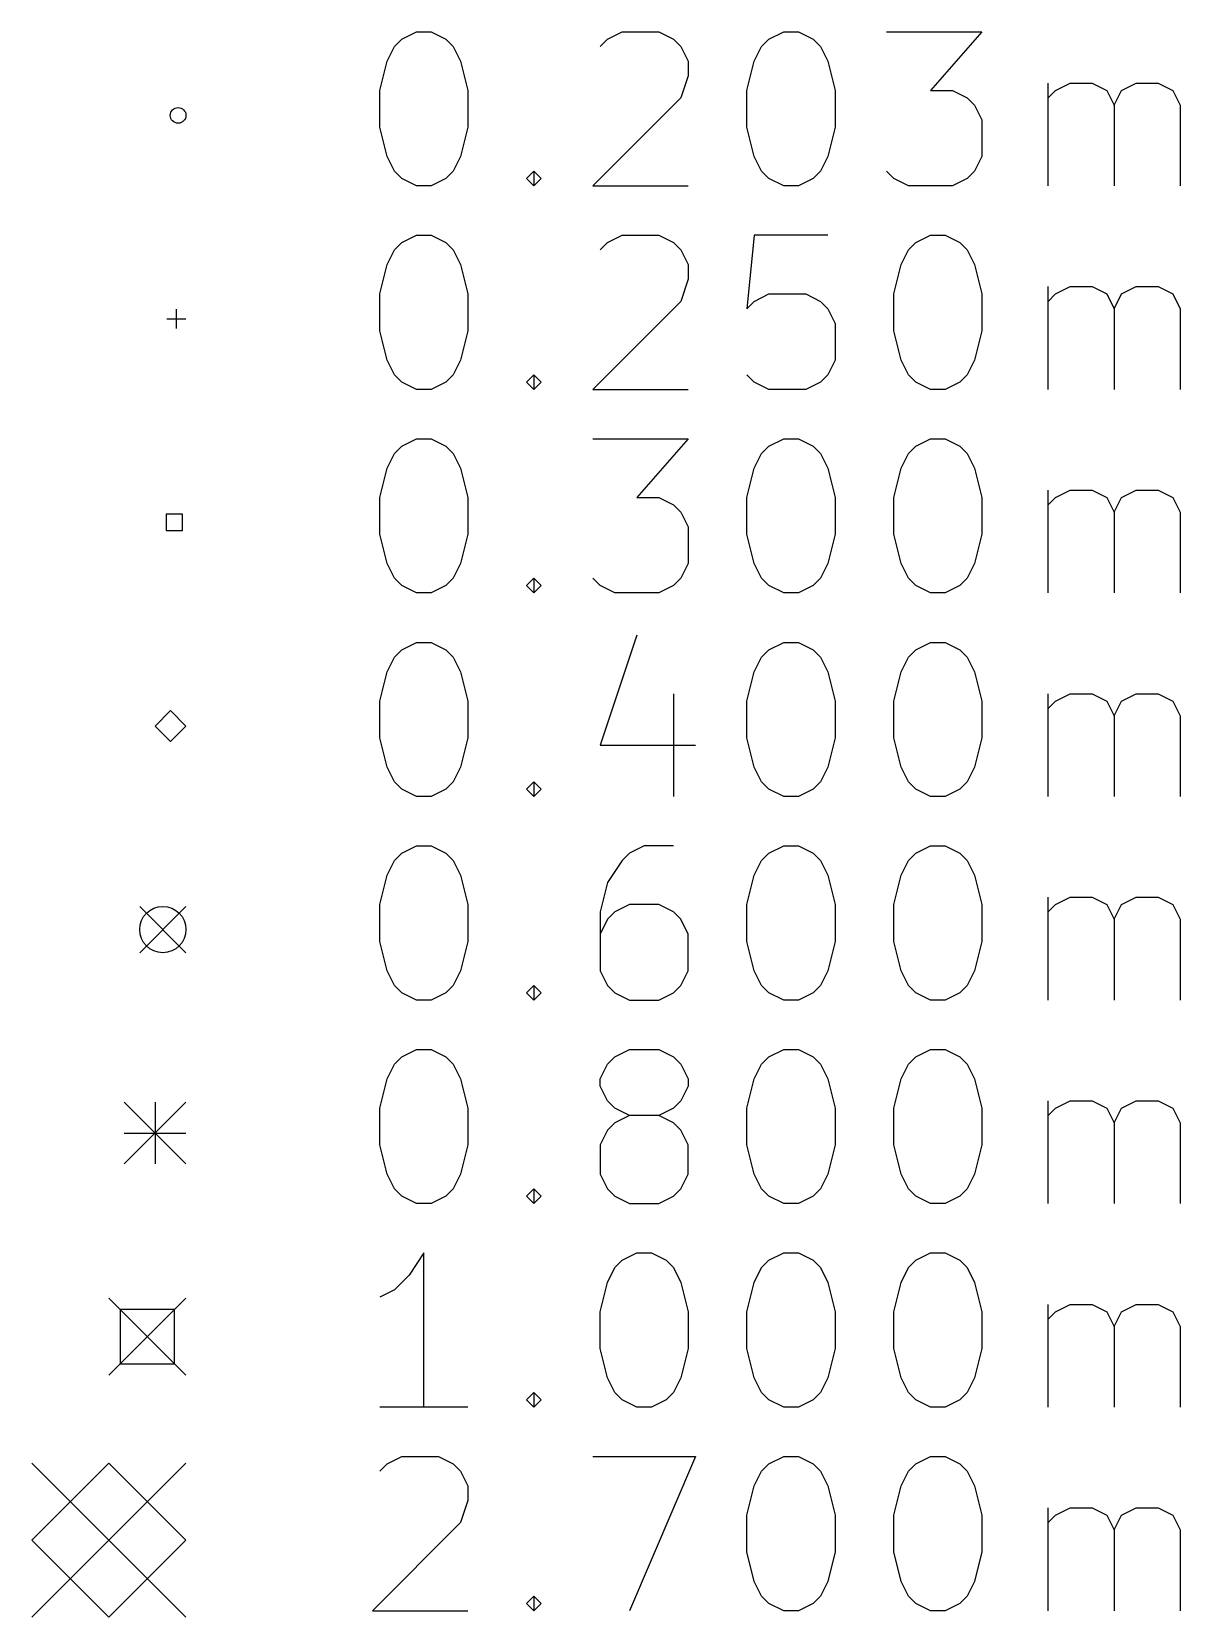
# Model space of a CAD drawing. Extents: x -2.1 to 64.5, y -89.3 to 0.
# Drawn here: x -2.06 to 12.84, y -88.58 to -68.01 of the extents above; entities that cross this region are included whole.
import ezdxf

# ---------------------------------------------------------------- set-up
doc = ezdxf.new("R2010")
doc.units = 0
doc.layers.add('BLACK', color=7, linetype='CONTINUOUS')

msp = doc.modelspace()

# ---------------------------------------------------------------- linework, layer by layer
at = {"layer": 'BLACK', "linetype": 'CONTINUOUS'}
for p, q in [((2.74246, -68.1059), (2.93293, -68.0106)), ((2.93293, -68.0106), (3.12341, -68.0106)), ((3.12341, -68.0106), (3.31389, -68.1059)), ((5.40912, -68.1059), (5.5996, -68.0106)), ((5.5996, -68.0106), (6.07579, -68.0106)), ((6.07579, -68.0106), (6.26627, -68.1059)), ((7.50436, -68.1059), (7.69484, -68.0106)), ((7.69484, -68.0106), (7.88532, -68.0106)), ((7.88532, -68.0106), (8.07579, -68.1059)), ((9.02817, -68.0106), (10.2663, -68.0106)), ((10.2663, -68.0106), (9.5996, -68.7725)), ((2.55198, -68.3916), (2.64722, -68.2011)), ((2.64722, -68.2011), (2.74246, -68.1059)), ((3.31389, -68.1059), (3.40912, -68.2011)), ((3.40912, -68.2011), (3.50436, -68.3916)), ((5.31389, -68.2011), (5.40912, -68.1059)), ((6.26627, -68.1059), (6.36151, -68.2011)), ((6.36151, -68.2011), (6.45674, -68.3916)), ((7.31389, -68.3916), (7.40912, -68.2011)), ((7.40912, -68.2011), (7.50436, -68.1059)), ((8.07579, -68.1059), (8.17103, -68.2011)), ((8.17103, -68.2011), (8.26627, -68.3916)), ((2.45674, -68.7725), (2.55198, -68.3916)), ((3.50436, -68.3916), (3.5996, -68.7725)), ((6.45674, -68.3916), (6.45674, -68.582)), ((7.21865, -68.7725), (7.31389, -68.3916)), ((8.26627, -68.3916), (8.36151, -68.7725)), ((6.45674, -68.582), (6.36151, -68.8678)), ((11.1234, -70.0106), (11.1234, -68.6773)), ((11.2186, -68.7725), (11.4091, -68.6773)), ((11.4091, -68.6773), (11.6948, -68.6773)), ((11.6948, -68.6773), (11.8853, -68.7725)), ((12.0758, -68.7725), (12.2663, -68.6773)), ((12.2663, -68.6773), (12.552, -68.6773)), ((12.552, -68.6773), (12.7425, -68.7725)), ((2.45674, -69.2487), (2.45674, -68.7725)), ((3.5996, -68.7725), (3.5996, -69.2487)), ((6.36151, -68.8678), (5.21865, -70.0106)), ((7.21865, -69.2487), (7.21865, -68.7725)), ((8.36151, -68.7725), (8.36151, -69.2487)), ((9.5996, -68.7725), (9.88532, -68.7725)), ((9.88532, -68.7725), (10.0758, -68.8678)), ((10.0758, -68.8678), (10.171, -68.963)), ((11.1234, -68.8678), (11.2186, -68.7725)), ((11.8853, -68.7725), (11.9806, -68.963)), ((11.9806, -68.963), (12.0758, -68.7725)), ((12.7425, -68.7725), (12.8377, -68.963)), ((10.171, -68.963), (10.2663, -69.1535)), ((11.9806, -68.963), (11.9806, -70.0106)), ((12.8377, -68.963), (12.8377, -70.0106)), ((2.55198, -69.6297), (2.45674, -69.2487)), ((3.5996, -69.2487), (3.50436, -69.6297)), ((7.31389, -69.6297), (7.21865, -69.2487)), ((8.36151, -69.2487), (8.26627, -69.6297)), ((10.2663, -69.1535), (10.2663, -69.6297)), ((2.64722, -69.8201), (2.55198, -69.6297)), ((3.50436, -69.6297), (3.40912, -69.8201)), ((7.40912, -69.8201), (7.31389, -69.6297)), ((8.26627, -69.6297), (8.17103, -69.8201)), ((10.2663, -69.6297), (10.171, -69.8201)), ((2.74246, -69.9154), (2.64722, -69.8201)), ((2.93293, -70.0106), (2.74246, -69.9154)), ((3.31389, -69.9154), (3.12341, -70.0106)), ((3.40912, -69.8201), (3.31389, -69.9154)), ((4.36151, -69.9154), (4.45674, -69.8201)), ((4.45674, -70.0106), (4.36151, -69.9154)), ((4.45674, -69.8201), (4.55198, -69.9154)), ((4.45674, -69.8201), (4.45674, -70.0106)), ((4.55198, -69.9154), (4.45674, -70.0106)), ((7.50436, -69.9154), (7.40912, -69.8201)), ((7.69484, -70.0106), (7.50436, -69.9154)), ((8.07579, -69.9154), (7.88532, -70.0106)), ((8.17103, -69.8201), (8.07579, -69.9154)), ((9.12341, -69.9154), (9.02817, -69.8201)), ((9.31389, -70.0106), (9.12341, -69.9154)), ((10.0758, -69.9154), (9.88532, -70.0106)), ((10.171, -69.8201), (10.0758, -69.9154)), ((3.12341, -70.0106), (2.93293, -70.0106)), ((5.21865, -70.0106), (6.45674, -70.0106)), ((7.88532, -70.0106), (7.69484, -70.0106)), ((9.88532, -70.0106), (9.31389, -70.0106)), ((2.74246, -70.7459), (2.93293, -70.6506)), ((2.93293, -70.6506), (3.12341, -70.6506)), ((3.12341, -70.6506), (3.31389, -70.7459)), ((5.40912, -70.7459), (5.5996, -70.6506)), ((5.5996, -70.6506), (6.07579, -70.6506)), ((6.07579, -70.6506), (6.26627, -70.7459)), ((7.31389, -70.6506), (7.21865, -71.603)), ((8.26627, -70.6506), (7.31389, -70.6506)), ((9.40912, -70.7459), (9.5996, -70.6506)), ((9.5996, -70.6506), (9.79008, -70.6506)), ((9.79008, -70.6506), (9.98055, -70.7459)), ((2.55198, -71.0316), (2.64722, -70.8411)), ((2.64722, -70.8411), (2.74246, -70.7459)), ((3.31389, -70.7459), (3.40912, -70.8411)), ((3.40912, -70.8411), (3.50436, -71.0316)), ((5.31389, -70.8411), (5.40912, -70.7459)), ((6.26627, -70.7459), (6.36151, -70.8411)), ((6.36151, -70.8411), (6.45674, -71.0316)), ((9.21865, -71.0316), (9.31389, -70.8411)), ((9.31389, -70.8411), (9.40912, -70.7459)), ((9.98055, -70.7459), (10.0758, -70.8411)), ((10.0758, -70.8411), (10.171, -71.0316)), ((2.45674, -71.4125), (2.55198, -71.0316)), ((3.50436, -71.0316), (3.5996, -71.4125)), ((6.45674, -71.0316), (6.45674, -71.222)), ((9.12341, -71.4125), (9.21865, -71.0316)), ((10.171, -71.0316), (10.2663, -71.4125)), ((6.45674, -71.222), (6.36151, -71.5078)), ((11.1234, -72.6506), (11.1234, -71.3173)), ((11.2186, -71.4125), (11.4091, -71.3173)), ((11.4091, -71.3173), (11.6948, -71.3173)), ((11.6948, -71.3173), (11.8853, -71.4125)), ((12.0758, -71.4125), (12.2663, -71.3173)), ((12.2663, -71.3173), (12.552, -71.3173)), ((12.552, -71.3173), (12.7425, -71.4125)), ((2.45674, -71.8887), (2.45674, -71.4125)), ((3.5996, -71.4125), (3.5996, -71.8887)), ((6.36151, -71.5078), (5.21865, -72.6506)), ((7.21865, -71.603), (7.31389, -71.5078)), ((7.31389, -71.5078), (7.50436, -71.4125)), ((7.50436, -71.4125), (7.98055, -71.4125)), ((7.98055, -71.4125), (8.17103, -71.5078)), ((8.17103, -71.5078), (8.26627, -71.603)), ((9.12341, -71.8887), (9.12341, -71.4125)), ((10.2663, -71.4125), (10.2663, -71.8887)), ((11.1234, -71.5078), (11.2186, -71.4125)), ((11.8853, -71.4125), (11.9806, -71.603)), ((11.9806, -71.603), (12.0758, -71.4125)), ((12.7425, -71.4125), (12.8377, -71.603)), ((-0.30579, -71.7358), (-0.05579, -71.7358)), ((-0.18079, -71.6108), (-0.18079, -71.8608)), ((8.26627, -71.603), (8.36151, -71.7935)), ((11.9806, -71.603), (11.9806, -72.6506)), ((12.8377, -71.603), (12.8377, -72.6506)), ((2.55198, -72.2697), (2.45674, -71.8887)), ((3.5996, -71.8887), (3.50436, -72.2697)), ((8.36151, -71.7935), (8.36151, -72.2697)), ((9.21865, -72.2697), (9.12341, -71.8887)), ((10.2663, -71.8887), (10.171, -72.2697)), ((2.64722, -72.4601), (2.55198, -72.2697)), ((3.50436, -72.2697), (3.40912, -72.4601)), ((8.36151, -72.2697), (8.26627, -72.4601)), ((9.31389, -72.4601), (9.21865, -72.2697)), ((10.171, -72.2697), (10.0758, -72.4601)), ((2.74246, -72.5554), (2.64722, -72.4601)), ((2.93293, -72.6506), (2.74246, -72.5554)), ((3.31389, -72.5554), (3.12341, -72.6506)), ((3.40912, -72.4601), (3.31389, -72.5554)), ((4.36151, -72.5554), (4.45674, -72.4601)), ((4.45674, -72.6506), (4.36151, -72.5554)), ((4.45674, -72.4601), (4.55198, -72.5554)), ((4.45674, -72.4601), (4.45674, -72.6506)), ((4.55198, -72.5554), (4.45674, -72.6506)), ((7.31389, -72.5554), (7.21865, -72.4601)), ((7.50436, -72.6506), (7.31389, -72.5554)), ((8.17103, -72.5554), (7.98055, -72.6506)), ((8.26627, -72.4601), (8.17103, -72.5554)), ((9.40912, -72.5554), (9.31389, -72.4601)), ((9.5996, -72.6506), (9.40912, -72.5554)), ((9.98055, -72.5554), (9.79008, -72.6506)), ((10.0758, -72.4601), (9.98055, -72.5554)), ((3.12341, -72.6506), (2.93293, -72.6506)), ((5.21865, -72.6506), (6.45674, -72.6506)), ((7.98055, -72.6506), (7.50436, -72.6506)), ((9.79008, -72.6506), (9.5996, -72.6506)), ((2.64722, -73.4811), (2.74246, -73.3859)), ((2.74246, -73.3859), (2.93293, -73.2906)), ((2.93293, -73.2906), (3.12341, -73.2906)), ((3.12341, -73.2906), (3.31389, -73.3859)), ((3.31389, -73.3859), (3.40912, -73.4811)), ((5.21865, -73.2906), (6.45674, -73.2906)), ((6.45674, -73.2906), (5.79008, -74.0525)), ((7.40912, -73.4811), (7.50436, -73.3859)), ((7.50436, -73.3859), (7.69484, -73.2906)), ((7.69484, -73.2906), (7.88532, -73.2906)), ((7.88532, -73.2906), (8.07579, -73.3859)), ((8.07579, -73.3859), (8.17103, -73.4811)), ((9.31389, -73.4811), (9.40912, -73.3859)), ((9.40912, -73.3859), (9.5996, -73.2906)), ((9.5996, -73.2906), (9.79008, -73.2906)), ((9.79008, -73.2906), (9.98055, -73.3859)), ((9.98055, -73.3859), (10.0758, -73.4811)), ((2.55198, -73.6716), (2.64722, -73.4811)), ((3.40912, -73.4811), (3.50436, -73.6716)), ((7.31389, -73.6716), (7.40912, -73.4811)), ((8.17103, -73.4811), (8.26627, -73.6716)), ((9.21865, -73.6716), (9.31389, -73.4811)), ((10.0758, -73.4811), (10.171, -73.6716)), ((2.45674, -74.0525), (2.55198, -73.6716)), ((3.50436, -73.6716), (3.5996, -74.0525)), ((7.21865, -74.0525), (7.31389, -73.6716)), ((8.26627, -73.6716), (8.36151, -74.0525)), ((9.12341, -74.0525), (9.21865, -73.6716)), ((10.171, -73.6716), (10.2663, -74.0525)), ((11.1234, -75.2906), (11.1234, -73.9573)), ((11.2186, -74.0525), (11.4091, -73.9573)), ((11.4091, -73.9573), (11.6948, -73.9573)), ((11.6948, -73.9573), (11.8853, -74.0525)), ((12.0758, -74.0525), (12.2663, -73.9573)), ((12.2663, -73.9573), (12.552, -73.9573)), ((12.552, -73.9573), (12.7425, -74.0525)), ((2.45674, -74.5287), (2.45674, -74.0525)), ((3.5996, -74.0525), (3.5996, -74.5287)), ((5.79008, -74.0525), (6.07579, -74.0525)), ((6.07579, -74.0525), (6.26627, -74.1478)), ((6.26627, -74.1478), (6.36151, -74.243)), ((7.21865, -74.5287), (7.21865, -74.0525)), ((8.36151, -74.0525), (8.36151, -74.5287)), ((9.12341, -74.5287), (9.12341, -74.0525)), ((10.2663, -74.0525), (10.2663, -74.5287)), ((11.1234, -74.1478), (11.2186, -74.0525)), ((11.8853, -74.0525), (11.9806, -74.243)), ((11.9806, -74.243), (12.0758, -74.0525)), ((12.7425, -74.0525), (12.8377, -74.243)), ((-0.09972, -74.2697), (-0.31185, -74.2697)), ((-0.31185, -74.2697), (-0.31185, -74.4818)), ((-0.09972, -74.4818), (-0.09972, -74.2697)), ((6.36151, -74.243), (6.45674, -74.4335)), ((6.45674, -74.4335), (6.45674, -74.9097)), ((11.9806, -74.243), (11.9806, -75.2906)), ((12.8377, -74.243), (12.8377, -75.2906)), ((-0.31185, -74.4818), (-0.09972, -74.4818)), ((2.55198, -74.9097), (2.45674, -74.5287)), ((3.5996, -74.5287), (3.50436, -74.9097)), ((7.31389, -74.9097), (7.21865, -74.5287)), ((8.36151, -74.5287), (8.26627, -74.9097)), ((9.21865, -74.9097), (9.12341, -74.5287)), ((10.2663, -74.5287), (10.171, -74.9097)), ((2.64722, -75.1001), (2.55198, -74.9097)), ((3.50436, -74.9097), (3.40912, -75.1001)), ((6.45674, -74.9097), (6.36151, -75.1001)), ((7.40912, -75.1001), (7.31389, -74.9097)), ((8.26627, -74.9097), (8.17103, -75.1001)), ((9.31389, -75.1001), (9.21865, -74.9097)), ((10.171, -74.9097), (10.0758, -75.1001)), ((2.74246, -75.1954), (2.64722, -75.1001)), ((2.93293, -75.2906), (2.74246, -75.1954)), ((3.31389, -75.1954), (3.12341, -75.2906)), ((3.40912, -75.1001), (3.31389, -75.1954)), ((4.36151, -75.1954), (4.45674, -75.1001)), ((4.45674, -75.2906), (4.36151, -75.1954)), ((4.45674, -75.1001), (4.55198, -75.1954)), ((4.45674, -75.1001), (4.45674, -75.2906)), ((4.55198, -75.1954), (4.45674, -75.2906)), ((5.31389, -75.1954), (5.21865, -75.1001)), ((5.50436, -75.2906), (5.31389, -75.1954)), ((6.26627, -75.1954), (6.07579, -75.2906)), ((6.36151, -75.1001), (6.26627, -75.1954)), ((7.50436, -75.1954), (7.40912, -75.1001)), ((7.69484, -75.2906), (7.50436, -75.1954)), ((8.07579, -75.1954), (7.88532, -75.2906)), ((8.17103, -75.1001), (8.07579, -75.1954)), ((9.40912, -75.1954), (9.31389, -75.1001)), ((9.5996, -75.2906), (9.40912, -75.1954)), ((9.98055, -75.1954), (9.79008, -75.2906)), ((10.0758, -75.1001), (9.98055, -75.1954)), ((3.12341, -75.2906), (2.93293, -75.2906)), ((6.07579, -75.2906), (5.50436, -75.2906)), ((7.88532, -75.2906), (7.69484, -75.2906)), ((9.79008, -75.2906), (9.5996, -75.2906)), ((5.79008, -75.8354), (5.31389, -77.264)), ((2.64722, -76.1211), (2.74246, -76.0259)), ((2.74246, -76.0259), (2.93293, -75.9306)), ((2.93293, -75.9306), (3.12341, -75.9306)), ((3.12341, -75.9306), (3.31389, -76.0259)), ((3.31389, -76.0259), (3.40912, -76.1211)), ((7.40912, -76.1211), (7.50436, -76.0259)), ((7.50436, -76.0259), (7.69484, -75.9306)), ((7.69484, -75.9306), (7.88532, -75.9306)), ((7.88532, -75.9306), (8.07579, -76.0259)), ((8.07579, -76.0259), (8.17103, -76.1211)), ((9.31389, -76.1211), (9.40912, -76.0259)), ((9.40912, -76.0259), (9.5996, -75.9306)), ((9.5996, -75.9306), (9.79008, -75.9306)), ((9.79008, -75.9306), (9.98055, -76.0259)), ((9.98055, -76.0259), (10.0758, -76.1211)), ((2.55198, -76.3116), (2.64722, -76.1211)), ((3.40912, -76.1211), (3.50436, -76.3116)), ((7.31389, -76.3116), (7.40912, -76.1211)), ((8.17103, -76.1211), (8.26627, -76.3116)), ((9.21865, -76.3116), (9.31389, -76.1211)), ((10.0758, -76.1211), (10.171, -76.3116)), ((2.45674, -76.6925), (2.55198, -76.3116)), ((3.50436, -76.3116), (3.5996, -76.6925)), ((7.21865, -76.6925), (7.31389, -76.3116)), ((8.26627, -76.3116), (8.36151, -76.6925)), ((9.12341, -76.6925), (9.21865, -76.3116)), ((10.171, -76.3116), (10.2663, -76.6925)), ((2.45674, -77.1687), (2.45674, -76.6925)), ((3.5996, -76.6925), (3.5996, -77.1687)), ((6.26627, -76.5973), (6.26627, -77.9306)), ((7.21865, -77.1687), (7.21865, -76.6925)), ((8.36151, -76.6925), (8.36151, -77.1687)), ((9.12341, -77.1687), (9.12341, -76.6925)), ((10.2663, -76.6925), (10.2663, -77.1687)), ((11.1234, -77.9306), (11.1234, -76.5973)), ((11.1234, -76.7878), (11.2186, -76.6925)), ((11.2186, -76.6925), (11.4091, -76.5973)), ((11.4091, -76.5973), (11.6948, -76.5973)), ((11.6948, -76.5973), (11.8853, -76.6925)), ((11.8853, -76.6925), (11.9806, -76.883)), ((11.9806, -76.883), (12.0758, -76.6925)), ((12.0758, -76.6925), (12.2663, -76.5973)), ((12.2663, -76.5973), (12.552, -76.5973)), ((12.552, -76.5973), (12.7425, -76.6925)), ((12.7425, -76.6925), (12.8377, -76.883)), ((-0.25579, -76.8158), (-0.45579, -77.0158)), ((-0.05579, -77.0158), (-0.25579, -76.8158)), ((11.9806, -76.883), (11.9806, -77.9306)), ((12.8377, -76.883), (12.8377, -77.9306)), ((-0.45579, -77.0158), (-0.25579, -77.2158)), ((-0.25579, -77.2158), (-0.05579, -77.0158)), ((2.55198, -77.5497), (2.45674, -77.1687)), ((3.5996, -77.1687), (3.50436, -77.5497)), ((5.31389, -77.264), (6.55198, -77.264)), ((7.31389, -77.5497), (7.21865, -77.1687)), ((8.36151, -77.1687), (8.26627, -77.5497)), ((9.21865, -77.5497), (9.12341, -77.1687)), ((10.2663, -77.1687), (10.171, -77.5497)), ((2.64722, -77.7401), (2.55198, -77.5497)), ((3.50436, -77.5497), (3.40912, -77.7401)), ((7.40912, -77.7401), (7.31389, -77.5497)), ((8.26627, -77.5497), (8.17103, -77.7401)), ((9.31389, -77.7401), (9.21865, -77.5497)), ((10.171, -77.5497), (10.0758, -77.7401)), ((2.74246, -77.8354), (2.64722, -77.7401)), ((2.93293, -77.9306), (2.74246, -77.8354)), ((3.12341, -77.9306), (2.93293, -77.9306)), ((3.31389, -77.8354), (3.12341, -77.9306)), ((3.40912, -77.7401), (3.31389, -77.8354)), ((4.36151, -77.8354), (4.45674, -77.7401)), ((4.45674, -77.9306), (4.36151, -77.8354)), ((4.45674, -77.7401), (4.55198, -77.8354)), ((4.45674, -77.7401), (4.45674, -77.9306)), ((4.55198, -77.8354), (4.45674, -77.9306)), ((7.50436, -77.8354), (7.40912, -77.7401)), ((7.69484, -77.9306), (7.50436, -77.8354)), ((7.88532, -77.9306), (7.69484, -77.9306)), ((8.07579, -77.8354), (7.88532, -77.9306)), ((8.17103, -77.7401), (8.07579, -77.8354)), ((9.40912, -77.8354), (9.31389, -77.7401)), ((9.5996, -77.9306), (9.40912, -77.8354)), ((9.79008, -77.9306), (9.5996, -77.9306)), ((9.98055, -77.8354), (9.79008, -77.9306)), ((10.0758, -77.7401), (9.98055, -77.8354)), ((2.55198, -78.9516), (2.64722, -78.7611)), ((2.64722, -78.7611), (2.74246, -78.6659)), ((2.74246, -78.6659), (2.93293, -78.5706)), ((2.93293, -78.5706), (3.12341, -78.5706)), ((3.12341, -78.5706), (3.31389, -78.6659)), ((3.31389, -78.6659), (3.40912, -78.7611)), ((3.40912, -78.7611), (3.50436, -78.9516)), ((5.5996, -78.7611), (5.40912, -79.0468)), ((5.69484, -78.6659), (5.5996, -78.7611)), ((5.88531, -78.5706), (5.69484, -78.6659)), ((6.26627, -78.5706), (5.88531, -78.5706)), ((7.31389, -78.9516), (7.40912, -78.7611)), ((7.40912, -78.7611), (7.50436, -78.6659)), ((7.50436, -78.6659), (7.69484, -78.5706)), ((7.69484, -78.5706), (7.88532, -78.5706)), ((7.88532, -78.5706), (8.07579, -78.6659)), ((8.07579, -78.6659), (8.17103, -78.7611)), ((8.17103, -78.7611), (8.26627, -78.9516)), ((9.21865, -78.9516), (9.31389, -78.7611)), ((9.31389, -78.7611), (9.40912, -78.6659)), ((9.40912, -78.6659), (9.5996, -78.5706)), ((9.5996, -78.5706), (9.79008, -78.5706)), ((9.79008, -78.5706), (9.98055, -78.6659)), ((9.98055, -78.6659), (10.0758, -78.7611)), ((10.0758, -78.7611), (10.171, -78.9516)), ((2.45674, -79.3325), (2.55198, -78.9516)), ((3.50436, -78.9516), (3.5996, -79.3325)), ((7.21865, -79.3325), (7.31389, -78.9516)), ((8.26627, -78.9516), (8.36151, -79.3325)), ((9.12341, -79.3325), (9.21865, -78.9516)), ((10.171, -78.9516), (10.2663, -79.3325)), ((5.40912, -79.0468), (5.31389, -79.4278)), ((-0.65579, -79.3558), (-0.05579, -79.9558)), ((-0.05579, -79.3558), (-0.65579, -79.9558)), ((2.45674, -79.8087), (2.45674, -79.3325)), ((3.5996, -79.3325), (3.5996, -79.8087)), ((5.69484, -79.3325), (5.50436, -79.4278)), ((6.07579, -79.3325), (5.69484, -79.3325)), ((6.26627, -79.4278), (6.07579, -79.3325)), ((7.21865, -79.8087), (7.21865, -79.3325)), ((8.36151, -79.3325), (8.36151, -79.8087)), ((9.12341, -79.8087), (9.12341, -79.3325)), ((10.2663, -79.3325), (10.2663, -79.8087)), ((11.1234, -80.5706), (11.1234, -79.2373)), ((11.1234, -79.4278), (11.2186, -79.3325)), ((11.2186, -79.3325), (11.4091, -79.2373)), ((11.4091, -79.2373), (11.6948, -79.2373)), ((11.6948, -79.2373), (11.8853, -79.3325)), ((11.8853, -79.3325), (11.9806, -79.523)), ((11.9806, -79.523), (12.0758, -79.3325)), ((12.0758, -79.3325), (12.2663, -79.2373)), ((12.2663, -79.2373), (12.552, -79.2373)), ((12.552, -79.2373), (12.7425, -79.3325)), ((12.7425, -79.3325), (12.8377, -79.523)), ((5.31389, -79.4278), (5.31389, -80.1897)), ((5.40912, -79.523), (5.31389, -79.7135)), ((5.50436, -79.4278), (5.40912, -79.523)), ((6.36151, -79.523), (6.26627, -79.4278)), ((6.45674, -79.7135), (6.36151, -79.523)), ((11.9806, -79.523), (11.9806, -80.5706)), ((12.8377, -79.523), (12.8377, -80.5706)), ((6.45674, -80.1897), (6.45674, -79.7135)), ((2.55198, -80.1897), (2.45674, -79.8087)), ((3.5996, -79.8087), (3.50436, -80.1897)), ((7.31389, -80.1897), (7.21865, -79.8087)), ((8.36151, -79.8087), (8.26627, -80.1897)), ((9.21865, -80.1897), (9.12341, -79.8087)), ((10.2663, -79.8087), (10.171, -80.1897)), ((2.64722, -80.3801), (2.55198, -80.1897)), ((3.50436, -80.1897), (3.40912, -80.3801)), ((5.31389, -80.1897), (5.40912, -80.3801)), ((6.36151, -80.3801), (6.45674, -80.1897)), ((7.40912, -80.3801), (7.31389, -80.1897)), ((8.26627, -80.1897), (8.17103, -80.3801)), ((9.31389, -80.3801), (9.21865, -80.1897)), ((10.171, -80.1897), (10.0758, -80.3801)), ((2.74246, -80.4754), (2.64722, -80.3801)), ((3.40912, -80.3801), (3.31389, -80.4754)), ((4.36151, -80.4754), (4.45674, -80.3801)), ((4.45674, -80.3801), (4.55198, -80.4754)), ((4.45674, -80.3801), (4.45674, -80.5706)), ((5.40912, -80.3801), (5.50436, -80.4754)), ((6.26627, -80.4754), (6.36151, -80.3801)), ((7.50436, -80.4754), (7.40912, -80.3801)), ((8.17103, -80.3801), (8.07579, -80.4754)), ((9.40912, -80.4754), (9.31389, -80.3801)), ((10.0758, -80.3801), (9.98055, -80.4754)), ((2.93293, -80.5706), (2.74246, -80.4754)), ((3.12341, -80.5706), (2.93293, -80.5706)), ((3.31389, -80.4754), (3.12341, -80.5706)), ((4.45674, -80.5706), (4.36151, -80.4754)), ((4.55198, -80.4754), (4.45674, -80.5706)), ((5.50436, -80.4754), (5.69484, -80.5706)), ((5.69484, -80.5706), (6.07579, -80.5706)), ((6.07579, -80.5706), (6.26627, -80.4754)), ((7.69484, -80.5706), (7.50436, -80.4754)), ((7.88532, -80.5706), (7.69484, -80.5706)), ((8.07579, -80.4754), (7.88532, -80.5706)), ((9.5996, -80.5706), (9.40912, -80.4754)), ((9.79008, -80.5706), (9.5996, -80.5706)), ((9.98055, -80.4754), (9.79008, -80.5706)), ((2.74246, -81.3059), (2.93293, -81.2106)), ((2.93293, -81.2106), (3.12341, -81.2106)), ((3.12341, -81.2106), (3.31389, -81.3059)), ((5.50436, -81.3059), (5.69484, -81.2106)), ((5.69484, -81.2106), (6.07579, -81.2106)), ((6.07579, -81.2106), (6.26627, -81.3059)), ((7.50436, -81.3059), (7.69484, -81.2106)), ((7.69484, -81.2106), (7.88532, -81.2106)), ((7.88532, -81.2106), (8.07579, -81.3059)), ((9.40912, -81.3059), (9.5996, -81.2106)), ((9.5996, -81.2106), (9.79008, -81.2106)), ((9.79008, -81.2106), (9.98055, -81.3059)), ((2.55198, -81.5916), (2.64722, -81.4011)), ((2.64722, -81.4011), (2.74246, -81.3059)), ((3.31389, -81.3059), (3.40912, -81.4011)), ((3.40912, -81.4011), (3.50436, -81.5916)), ((5.31389, -81.5916), (5.40912, -81.4011)), ((5.40912, -81.4011), (5.50436, -81.3059)), ((6.26627, -81.3059), (6.36151, -81.4011)), ((6.36151, -81.4011), (6.45674, -81.5916)), ((7.31389, -81.5916), (7.40912, -81.4011)), ((7.40912, -81.4011), (7.50436, -81.3059)), ((8.07579, -81.3059), (8.17103, -81.4011)), ((8.17103, -81.4011), (8.26627, -81.5916)), ((9.21865, -81.5916), (9.31389, -81.4011)), ((9.31389, -81.4011), (9.40912, -81.3059)), ((9.98055, -81.3059), (10.0758, -81.4011)), ((10.0758, -81.4011), (10.171, -81.5916)), ((2.45674, -81.9725), (2.55198, -81.5916)), ((3.50436, -81.5916), (3.5996, -81.9725)), ((5.31389, -81.6868), (5.31389, -81.5916)), ((6.45674, -81.5916), (6.45674, -81.6868)), ((7.21865, -81.9725), (7.31389, -81.5916)), ((8.26627, -81.5916), (8.36151, -81.9725)), ((9.12341, -81.9725), (9.21865, -81.5916)), ((10.171, -81.5916), (10.2663, -81.9725)), ((5.40912, -81.8773), (5.31389, -81.6868)), ((6.45674, -81.6868), (6.36151, -81.8773)), ((-0.85579, -81.8958), (-0.05579, -82.6958)), ((-0.05579, -81.8958), (-0.85579, -82.6958)), ((-0.45579, -81.8958), (-0.45579, -82.6958)), ((2.45674, -82.4487), (2.45674, -81.9725)), ((3.5996, -81.9725), (3.5996, -82.4487)), ((5.50436, -81.9725), (5.40912, -81.8773)), ((5.69484, -82.0678), (5.50436, -81.9725)), ((6.26627, -81.9725), (6.07579, -82.0678)), ((6.36151, -81.8773), (6.26627, -81.9725)), ((7.21865, -82.4487), (7.21865, -81.9725)), ((8.36151, -81.9725), (8.36151, -82.4487)), ((9.12341, -82.4487), (9.12341, -81.9725)), ((10.2663, -81.9725), (10.2663, -82.4487)), ((11.1234, -83.2106), (11.1234, -81.8773)), ((11.1234, -82.0678), (11.2186, -81.9725)), ((11.2186, -81.9725), (11.4091, -81.8773)), ((11.4091, -81.8773), (11.6948, -81.8773)), ((11.6948, -81.8773), (11.8853, -81.9725)), ((11.8853, -81.9725), (11.9806, -82.163)), ((11.9806, -82.163), (12.0758, -81.9725)), ((12.0758, -81.9725), (12.2663, -81.8773)), ((12.2663, -81.8773), (12.552, -81.8773)), ((12.552, -81.8773), (12.7425, -81.9725)), ((12.7425, -81.9725), (12.8377, -82.163)), ((5.40912, -82.2582), (5.31389, -82.4487)), ((5.50436, -82.163), (5.40912, -82.2582)), ((5.69484, -82.0678), (5.50436, -82.163)), ((6.07579, -82.0678), (5.69484, -82.0678)), ((6.26627, -82.163), (6.07579, -82.0678)), ((6.36151, -82.2582), (6.26627, -82.163)), ((6.45674, -82.4487), (6.36151, -82.2582)), ((11.9806, -82.163), (11.9806, -83.2106)), ((12.8377, -82.163), (12.8377, -83.2106)), ((-0.85579, -82.2958), (-0.05579, -82.2958)), ((2.55198, -82.8297), (2.45674, -82.4487)), ((3.5996, -82.4487), (3.50436, -82.8297)), ((5.31389, -82.4487), (5.31389, -82.8297)), ((6.45674, -82.8297), (6.45674, -82.4487)), ((7.31389, -82.8297), (7.21865, -82.4487)), ((8.36151, -82.4487), (8.26627, -82.8297)), ((9.21865, -82.8297), (9.12341, -82.4487)), ((10.2663, -82.4487), (10.171, -82.8297)), ((2.64722, -83.0201), (2.55198, -82.8297)), ((3.50436, -82.8297), (3.40912, -83.0201)), ((5.31389, -82.8297), (5.40912, -83.0201)), ((6.36151, -83.0201), (6.45674, -82.8297)), ((7.40912, -83.0201), (7.31389, -82.8297)), ((8.26627, -82.8297), (8.17103, -83.0201)), ((9.31389, -83.0201), (9.21865, -82.8297)), ((10.171, -82.8297), (10.0758, -83.0201)), ((2.74246, -83.1154), (2.64722, -83.0201)), ((3.40912, -83.0201), (3.31389, -83.1154)), ((4.36151, -83.1154), (4.45674, -83.0201)), ((4.45674, -83.0201), (4.55198, -83.1154)), ((4.45674, -83.0201), (4.45674, -83.2106)), ((5.40912, -83.0201), (5.50436, -83.1154)), ((6.26627, -83.1154), (6.36151, -83.0201)), ((7.50436, -83.1154), (7.40912, -83.0201)), ((8.17103, -83.0201), (8.07579, -83.1154)), ((9.40912, -83.1154), (9.31389, -83.0201)), ((10.0758, -83.0201), (9.98055, -83.1154)), ((2.93293, -83.2106), (2.74246, -83.1154)), ((3.12341, -83.2106), (2.93293, -83.2106)), ((3.31389, -83.1154), (3.12341, -83.2106)), ((4.45674, -83.2106), (4.36151, -83.1154)), ((4.55198, -83.1154), (4.45674, -83.2106)), ((5.50436, -83.1154), (5.69484, -83.2106)), ((5.69484, -83.2106), (6.07579, -83.2106)), ((6.07579, -83.2106), (6.26627, -83.1154)), ((7.69484, -83.2106), (7.50436, -83.1154)), ((7.88532, -83.2106), (7.69484, -83.2106)), ((8.07579, -83.1154), (7.88532, -83.2106)), ((9.5996, -83.2106), (9.40912, -83.1154)), ((9.79008, -83.2106), (9.5996, -83.2106)), ((9.98055, -83.1154), (9.79008, -83.2106)), ((3.02817, -83.8506), (2.8377, -84.1363)), ((3.02817, -85.8506), (3.02817, -83.8506)), ((5.5996, -83.9459), (5.79008, -83.8506)), ((5.79008, -83.8506), (5.98055, -83.8506)), ((5.98055, -83.8506), (6.17103, -83.9459)), ((7.50436, -83.9459), (7.69484, -83.8506)), ((7.69484, -83.8506), (7.88532, -83.8506)), ((7.88532, -83.8506), (8.07579, -83.9459)), ((9.40912, -83.9459), (9.5996, -83.8506)), ((9.5996, -83.8506), (9.79008, -83.8506)), ((9.79008, -83.8506), (9.98055, -83.9459)), ((5.40912, -84.2316), (5.50436, -84.0411)), ((5.50436, -84.0411), (5.5996, -83.9459)), ((6.17103, -83.9459), (6.26627, -84.0411)), ((6.26627, -84.0411), (6.36151, -84.2316)), ((7.31389, -84.2316), (7.40912, -84.0411)), ((7.40912, -84.0411), (7.50436, -83.9459)), ((8.07579, -83.9459), (8.17103, -84.0411)), ((8.17103, -84.0411), (8.26627, -84.2316)), ((9.21865, -84.2316), (9.31389, -84.0411)), ((9.31389, -84.0411), (9.40912, -83.9459)), ((9.98055, -83.9459), (10.0758, -84.0411)), ((10.0758, -84.0411), (10.171, -84.2316)), ((2.8377, -84.1363), (2.64722, -84.3268)), ((5.31389, -84.6125), (5.40912, -84.2316)), ((6.36151, -84.2316), (6.45674, -84.6125)), ((7.21865, -84.6125), (7.31389, -84.2316)), ((8.26627, -84.2316), (8.36151, -84.6125)), ((9.12341, -84.6125), (9.21865, -84.2316)), ((10.171, -84.2316), (10.2663, -84.6125)), ((-1.05579, -84.4358), (-0.05579, -85.4358)), ((-0.05579, -84.4358), (-1.05579, -85.4358)), ((2.64722, -84.3268), (2.45674, -84.422)), ((11.1234, -85.8506), (11.1234, -84.5173)), ((11.2186, -84.6125), (11.4091, -84.5173)), ((11.4091, -84.5173), (11.6948, -84.5173)), ((11.6948, -84.5173), (11.8853, -84.6125)), ((12.0758, -84.6125), (12.2663, -84.5173)), ((12.2663, -84.5173), (12.552, -84.5173)), ((12.552, -84.5173), (12.7425, -84.6125)), ((-0.20223, -84.5822), (-0.90934, -84.5822)), ((-0.90934, -84.5822), (-0.90934, -85.2893)), ((-0.20223, -85.2893), (-0.20223, -84.5822)), ((5.31389, -85.0887), (5.31389, -84.6125)), ((6.45674, -84.6125), (6.45674, -85.0887)), ((7.21865, -85.0887), (7.21865, -84.6125)), ((8.36151, -84.6125), (8.36151, -85.0887)), ((9.12341, -85.0887), (9.12341, -84.6125)), ((10.2663, -84.6125), (10.2663, -85.0887)), ((11.1234, -84.7078), (11.2186, -84.6125)), ((11.8853, -84.6125), (11.9806, -84.803)), ((11.9806, -84.803), (12.0758, -84.6125)), ((12.7425, -84.6125), (12.8377, -84.803)), ((11.9806, -84.803), (11.9806, -85.8506)), ((12.8377, -84.803), (12.8377, -85.8506)), ((5.40912, -85.4697), (5.31389, -85.0887)), ((6.45674, -85.0887), (6.36151, -85.4697)), ((7.31389, -85.4697), (7.21865, -85.0887)), ((8.36151, -85.0887), (8.26627, -85.4697)), ((9.21865, -85.4697), (9.12341, -85.0887)), ((10.2663, -85.0887), (10.171, -85.4697)), ((-0.90934, -85.2893), (-0.20223, -85.2893)), ((5.50436, -85.6601), (5.40912, -85.4697)), ((6.36151, -85.4697), (6.26627, -85.6601)), ((7.40912, -85.6601), (7.31389, -85.4697)), ((8.26627, -85.4697), (8.17103, -85.6601)), ((9.31389, -85.6601), (9.21865, -85.4697)), ((10.171, -85.4697), (10.0758, -85.6601)), ((4.36151, -85.7554), (4.45674, -85.6601)), ((4.45674, -85.8506), (4.36151, -85.7554)), ((4.45674, -85.6601), (4.55198, -85.7554)), ((4.45674, -85.6601), (4.45674, -85.8506)), ((4.55198, -85.7554), (4.45674, -85.8506)), ((5.5996, -85.7554), (5.50436, -85.6601)), ((5.79008, -85.8506), (5.5996, -85.7554)), ((6.17103, -85.7554), (5.98055, -85.8506)), ((6.26627, -85.6601), (6.17103, -85.7554)), ((7.50436, -85.7554), (7.40912, -85.6601)), ((7.69484, -85.8506), (7.50436, -85.7554)), ((8.07579, -85.7554), (7.88532, -85.8506)), ((8.17103, -85.6601), (8.07579, -85.7554)), ((9.40912, -85.7554), (9.31389, -85.6601)), ((9.5996, -85.8506), (9.40912, -85.7554)), ((9.98055, -85.7554), (9.79008, -85.8506)), ((10.0758, -85.6601), (9.98055, -85.7554)), ((3.5996, -85.8506), (2.45674, -85.8506)), ((5.98055, -85.8506), (5.79008, -85.8506)), ((7.88532, -85.8506), (7.69484, -85.8506)), ((9.79008, -85.8506), (9.5996, -85.8506)), ((-2.05579, -86.5758), (-0.05579, -88.5758)), ((-0.05579, -86.5758), (-2.05579, -88.5758)), ((-1.05579, -86.5758), (-2.05579, -87.5758)), ((-0.05579, -87.5758), (-1.05579, -86.5758)), ((2.55198, -86.5859), (2.74246, -86.4906)), ((2.74246, -86.4906), (3.21865, -86.4906)), ((3.21865, -86.4906), (3.40912, -86.5859)), ((5.21865, -86.4906), (6.55198, -86.4906)), ((6.55198, -86.4906), (5.69484, -88.4906)), ((7.50436, -86.5859), (7.69484, -86.4906)), ((7.69484, -86.4906), (7.88532, -86.4906)), ((7.88532, -86.4906), (8.07579, -86.5859)), ((9.40912, -86.5859), (9.5996, -86.4906)), ((9.5996, -86.4906), (9.79008, -86.4906)), ((9.79008, -86.4906), (9.98055, -86.5859)), ((2.45674, -86.6811), (2.55198, -86.5859)), ((3.40912, -86.5859), (3.50436, -86.6811)), ((3.50436, -86.6811), (3.5996, -86.8716)), ((7.31389, -86.8716), (7.40912, -86.6811)), ((7.40912, -86.6811), (7.50436, -86.5859)), ((8.07579, -86.5859), (8.17103, -86.6811)), ((8.17103, -86.6811), (8.26627, -86.8716)), ((9.21865, -86.8716), (9.31389, -86.6811)), ((9.31389, -86.6811), (9.40912, -86.5859)), ((9.98055, -86.5859), (10.0758, -86.6811)), ((10.0758, -86.6811), (10.171, -86.8716)), ((3.5996, -86.8716), (3.5996, -87.062)), ((7.21865, -87.2525), (7.31389, -86.8716)), ((8.26627, -86.8716), (8.36151, -87.2525)), ((9.12341, -87.2525), (9.21865, -86.8716)), ((10.171, -86.8716), (10.2663, -87.2525)), ((3.5996, -87.062), (3.50436, -87.3478)), ((11.1234, -88.4906), (11.1234, -87.1573)), ((11.2186, -87.2525), (11.4091, -87.1573)), ((11.4091, -87.1573), (11.6948, -87.1573)), ((11.6948, -87.1573), (11.8853, -87.2525)), ((12.0758, -87.2525), (12.2663, -87.1573)), ((12.2663, -87.1573), (12.552, -87.1573)), ((12.552, -87.1573), (12.7425, -87.2525)), ((3.50436, -87.3478), (2.36151, -88.4906)), ((7.21865, -87.7287), (7.21865, -87.2525)), ((8.36151, -87.2525), (8.36151, -87.7287)), ((9.12341, -87.7287), (9.12341, -87.2525)), ((10.2663, -87.2525), (10.2663, -87.7287)), ((11.1234, -87.3478), (11.2186, -87.2525)), ((11.8853, -87.2525), (11.9806, -87.443)), ((11.9806, -87.443), (12.0758, -87.2525)), ((12.7425, -87.2525), (12.8377, -87.443)), ((-2.05579, -87.5758), (-1.05579, -88.5758)), ((-1.05579, -88.5758), (-0.05579, -87.5758)), ((11.9806, -87.443), (11.9806, -88.4906)), ((12.8377, -87.443), (12.8377, -88.4906)), ((7.31389, -88.1097), (7.21865, -87.7287)), ((8.36151, -87.7287), (8.26627, -88.1097)), ((9.21865, -88.1097), (9.12341, -87.7287)), ((10.2663, -87.7287), (10.171, -88.1097)), ((7.40912, -88.3001), (7.31389, -88.1097)), ((8.26627, -88.1097), (8.17103, -88.3001)), ((9.31389, -88.3001), (9.21865, -88.1097)), ((10.171, -88.1097), (10.0758, -88.3001)), ((4.36151, -88.3954), (4.45674, -88.3001)), ((4.45674, -88.4906), (4.36151, -88.3954)), ((4.45674, -88.3001), (4.55198, -88.3954)), ((4.45674, -88.3001), (4.45674, -88.4906)), ((4.55198, -88.3954), (4.45674, -88.4906)), ((7.50436, -88.3954), (7.40912, -88.3001)), ((7.69484, -88.4906), (7.50436, -88.3954)), ((8.07579, -88.3954), (7.88532, -88.4906)), ((8.17103, -88.3001), (8.07579, -88.3954)), ((9.40912, -88.3954), (9.31389, -88.3001)), ((9.5996, -88.4906), (9.40912, -88.3954)), ((9.98055, -88.3954), (9.79008, -88.4906)), ((10.0758, -88.3001), (9.98055, -88.3954)), ((2.36151, -88.4906), (3.5996, -88.4906)), ((7.88532, -88.4906), (7.69484, -88.4906)), ((9.79008, -88.4906), (9.5996, -88.4906))]:
    msp.add_line(p, q, dxfattribs=at)
at = {"layer": 'BLACK'}
for centre, radius in [((-0.15739, -69.0958), 0.1016), ((-0.35579, -79.6558), 0.3)]:
    msp.add_circle(centre, radius, dxfattribs=at)

doc.saveas('drawing.dxf')
